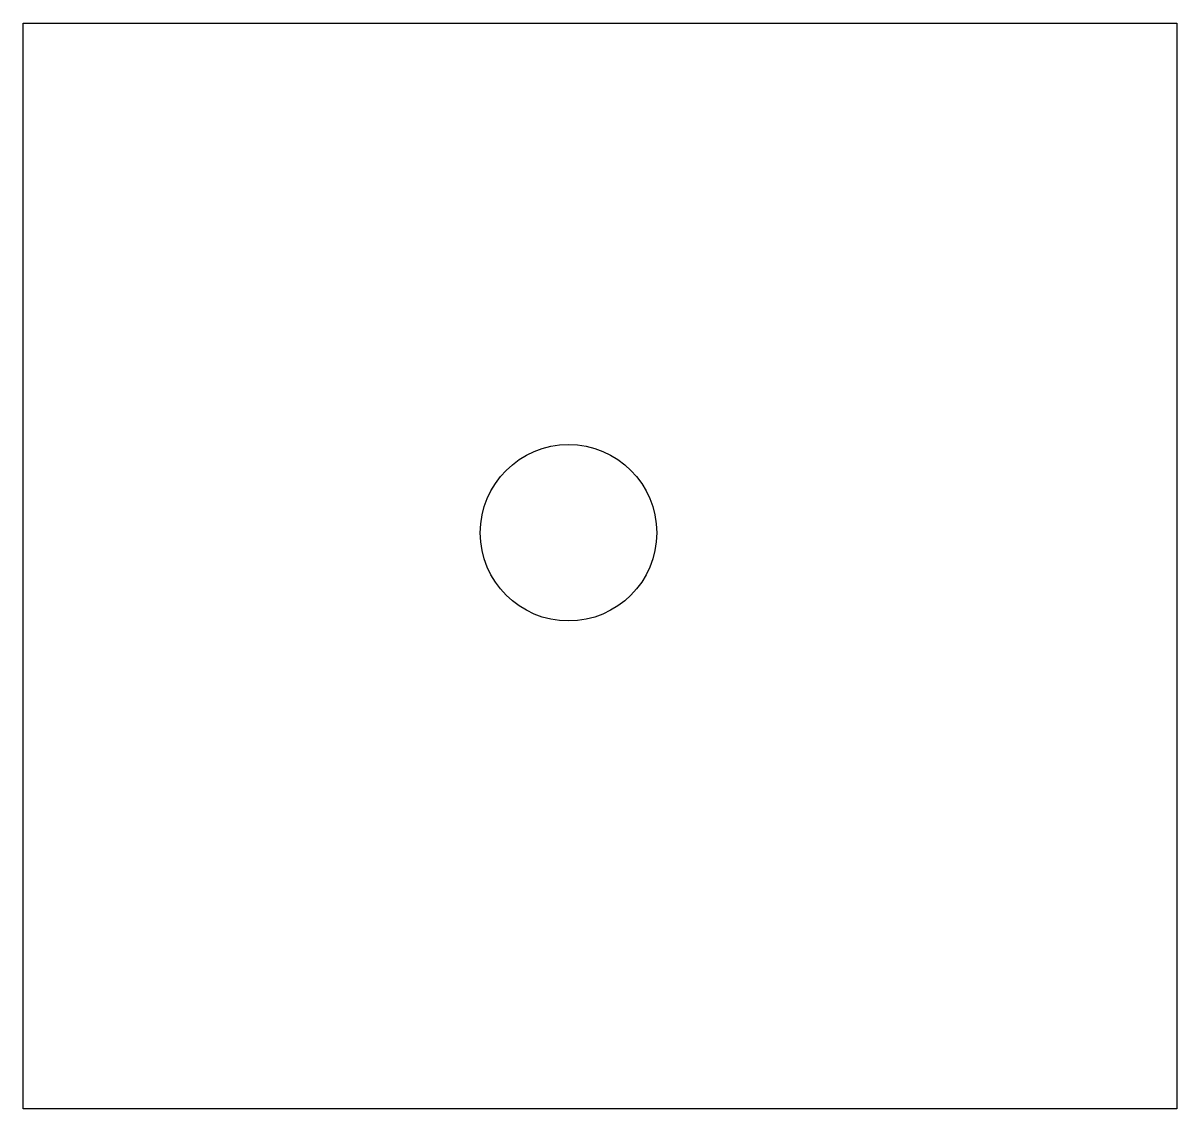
# Model space of a CAD drawing. Header units: millimetres. Extents: x 0 to 85, y 120 to 200.
import ezdxf

# ---------------------------------------------------------------- set-up
doc = ezdxf.new("R2010")
doc.units = ezdxf.units.MM
doc.layers.get('0').update_dxf_attribs({"linetype": 'CONTINUOUS'})

msp = doc.modelspace()

# ---------------------------------------------------------------- linework, layer by layer
msp.add_lwpolyline([(0, 200), (85, 200), (85, 120), (0, 120)], close=True)
msp.add_circle((40.183, 162.45), 6.5)

doc.saveas('drawing.dxf')
